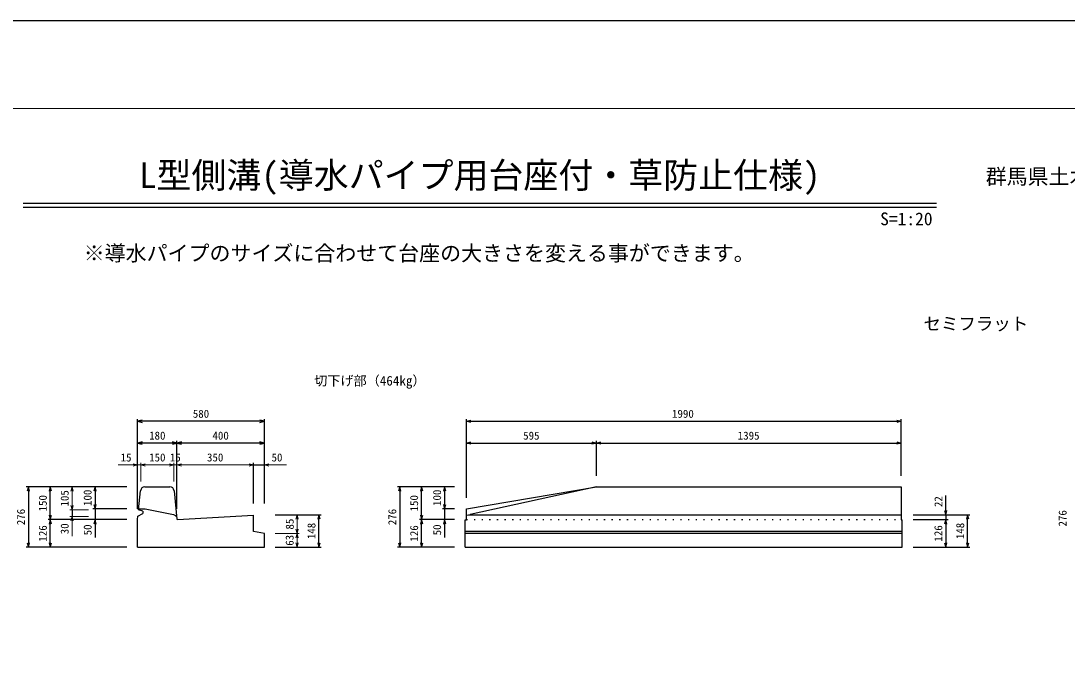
# Model space of a CAD drawing. Units: millimetres, scale not verified. Extents: x -8400 to 8400, y -5940 to 5940.
# Drawn here: x -2101 to 2689, y 3020 to 5940 of the extents above; entities that cross this region are included whole.
import ezdxf
from ezdxf.enums import TextEntityAlignment as Align

# ---------------------------------------------------------------- set-up
doc = ezdxf.new("R2010")
doc.units = ezdxf.units.MM
doc.header["$LTSCALE"] = 20
doc.linetypes.add('DOTTED', pattern=[1.75, 0.25, -1.5])
for name, color, linetype, lineweight in [('0-0_DIM', 7, 'Continuous', 25), ('0-1_Defpoints', 5, 'Continuous', 25), ('0-5_OUTLINE', 3, 'Continuous', 25), ('0-6_OUTLINE2', 4, 'DOTTED', 25), ('0-7_TXT', 7, 'Continuous', 25), ('0-8_WAKU', 3, 'Continuous', 13)]:
    doc.layers.add(name, color=color, linetype=linetype, lineweight=lineweight)
doc.styles.add('ＭＳ ゴシック', font='')
doc.styles.get('ＭＳ ゴシック').set_extended_font_data('MS Gothic')

msp = doc.modelspace()

# ---------------------------------------------------------------- linework, layer by layer
at = {"layer": '0-0_DIM'}
for p, q in [((-1566.55, 3708.04), (-1566.55, 4118.23)), ((-986.55, 4108.23), (-1566.55, 4108.23)), ((-986.55, 3732.04), (-986.55, 4118.23)), ((-61.55, 3758.04), (-61.55, 4118.04)), ((-61.55, 4108.04), (1928.45, 4108.04)), ((1928.45, 3858.04), (1928.45, 4118.04)), ((-1386.55, 4008.23), (-1566.55, 4008.23)), ((-1386.55, 3708.04), (-1386.55, 4018.23)), ((-986.55, 4008.23), (-1386.55, 4008.23)), ((-61.55, 4008.04), (533.45, 4008.04)), ((533.45, 3858.04), (533.45, 4018.04)), ((533.45, 4008.04), (1928.45, 4008.04)), ((-1036.55, 3732.04), (-1036.55, 3918.23)), ((-1036.55, 3908.23), (-986.55, 3908.23)), ((-1616.55, 3808.04), (-2076.55, 3808.04)), ((-2066.55, 3808.04), (-2066.55, 3532.04)), ((-1966.55, 3658.04), (-1966.55, 3808.04)), ((-1761.55, 3808.04), (-1761.55, 3708.04)), ((-116.55, 3808.04), (-376.55, 3808.04)), ((-366.55, 3808.04), (-366.55, 3532.04)), ((-266.55, 3658.04), (-266.55, 3808.04)), ((-161.55, 3808.04), (-161.55, 3708.04)), ((2133.45, 3680.24), (2133.45, 3769.21)), ((-1866.55, 3703.04), (-1866.55, 3673.04)), ((-1616.55, 3708.04), (-1771.55, 3708.04)), ((-1761.55, 3708.04), (-1761.55, 3658.04)), ((-116.55, 3708.04), (-171.55, 3708.04)), ((-161.55, 3708.04), (-161.55, 3658.04)), ((-1616.55, 3658.04), (-1976.55, 3658.04)), ((-1966.55, 3532.04), (-1966.55, 3658.04)), ((-1761.55, 3658.04), (-1761.55, 3576.29)), ((-936.55, 3680.04), (-726.55, 3680.04)), ((-736.55, 3532.04), (-736.55, 3680.04)), ((-116.55, 3658.04), (-276.55, 3658.04)), ((-266.55, 3532.04), (-266.55, 3658.04)), ((-161.55, 3658.04), (-161.55, 3576.29)), ((1983.45, 3680.24), (2243.45, 3680.24)), ((1983.45, 3658.04), (2143.45, 3658.04)), ((2133.45, 3680.24), (2133.45, 3658.04)), ((2133.45, 3658.04), (2133.45, 3532.04)), ((2233.45, 3532.04), (2233.45, 3680.24)), ((-1616.55, 3532.04), (-2076.55, 3532.04)), ((-936.55, 3532.04), (-726.55, 3532.04)), ((-116.55, 3532.04), (-376.55, 3532.04)), ((1983.45, 3532.04), (2243.45, 3532.04))]:
    msp.add_line(p, q, dxfattribs=at)
at = {"layer": '0-0_DIM', "lineweight": 13}
for p, q in [((-1566.55, 3908.23), (-1656.55, 3908.23)), ((-1551.55, 3908.23), (-1566.55, 3908.23)), ((-1551.55, 3833.04), (-1551.55, 3918.23)), ((-1551.55, 3908.23), (-1401.55, 3908.23)), ((-1401.55, 3833.04), (-1401.55, 3918.23)), ((-1386.55, 3908.23), (-1401.55, 3908.23)), ((-1386.55, 3908.23), (-1036.55, 3908.23)), ((-885.36, 3908.23), (-986.55, 3908.23)), ((-1866.55, 3703.04), (-1866.55, 3808.04)), ((-1791.55, 3703.04), (-1876.55, 3703.04)), ((-1791.55, 3673.04), (-1876.55, 3673.04)), ((-1866.55, 3673.04), (-1866.55, 3582.11)), ((-836.55, 3680.04), (-836.55, 3595.04)), ((-936.55, 3595.04), (-826.55, 3595.04)), ((-836.55, 3595.04), (-836.55, 3532.04))]:
    msp.add_line(p, q, dxfattribs=at)
at = {"layer": '0-0_DIM'}
for points in [[(-1546.55, 4113.59), (-1566.55, 4108.23), (-1546.55, 4102.88)], [(-1006.55, 4102.88), (-986.55, 4108.23), (-1006.55, 4113.59)], [(-41.55, 4102.68), (-61.55, 4108.04), (-41.55, 4113.4)], [(1908.45, 4113.4), (1928.45, 4108.04), (1908.45, 4102.68)], [(-1546.55, 4013.59), (-1566.55, 4008.23), (-1546.55, 4002.88)], [(-1406.55, 4002.88), (-1386.55, 4008.23), (-1406.55, 4013.59)], [(-1366.55, 4013.59), (-1386.55, 4008.23), (-1366.55, 4002.88)], [(-1006.55, 4002.88), (-986.55, 4008.23), (-1006.55, 4013.59)], [(-41.55, 4002.68), (-61.55, 4008.04), (-41.55, 4013.4)], [(513.45, 4013.4), (533.45, 4008.04), (513.45, 4002.68)], [(553.45, 4002.68), (533.45, 4008.04), (553.45, 4013.4)], [(1908.45, 4013.4), (1928.45, 4008.04), (1908.45, 4002.68)], [(-2061.19, 3788.04), (-2066.55, 3808.04), (-2071.9, 3788.04)], [(-1961.19, 3788.04), (-1966.55, 3808.04), (-1971.9, 3788.04)], [(-1756.19, 3788.04), (-1761.55, 3808.04), (-1766.9, 3788.04)], [(-361.19, 3788.04), (-366.55, 3808.04), (-371.9, 3788.04)], [(-261.19, 3788.04), (-266.55, 3808.04), (-271.9, 3788.04)], [(-156.19, 3788.04), (-161.55, 3808.04), (-166.9, 3788.04)], [(-1766.9, 3728.04), (-1761.55, 3708.04), (-1756.19, 3728.04)], [(-166.9, 3728.04), (-161.55, 3708.04), (-156.19, 3728.04)], [(2128.1, 3700.24), (2133.45, 3680.24), (2138.81, 3700.24)], [(-1971.9, 3678.04), (-1966.55, 3658.04), (-1961.19, 3678.04)], [(-1961.19, 3638.04), (-1966.55, 3658.04), (-1971.9, 3638.04)], [(-1756.19, 3638.04), (-1761.55, 3658.04), (-1766.9, 3638.04)], [(-731.19, 3660.04), (-736.55, 3680.04), (-741.9, 3660.04)], [(-271.9, 3678.04), (-266.55, 3658.04), (-261.19, 3678.04)], [(-261.19, 3638.04), (-266.55, 3658.04), (-271.9, 3638.04)], [(-156.19, 3638.04), (-161.55, 3658.04), (-166.9, 3638.04)], [(2138.81, 3638.04), (2133.45, 3658.04), (2128.1, 3638.04)], [(2238.81, 3660.24), (2233.45, 3680.24), (2228.1, 3660.24)], [(-2071.9, 3552.04), (-2066.55, 3532.04), (-2061.19, 3552.04)], [(-1971.9, 3552.04), (-1966.55, 3532.04), (-1961.19, 3552.04)], [(-741.9, 3552.04), (-736.55, 3532.04), (-731.19, 3552.04)], [(-371.9, 3552.04), (-366.55, 3532.04), (-361.19, 3552.04)], [(-271.9, 3552.04), (-266.55, 3532.04), (-261.19, 3552.04)], [(2128.1, 3552.04), (2133.45, 3532.04), (2138.81, 3552.04)], [(2228.1, 3552.04), (2233.45, 3532.04), (2238.81, 3552.04)]]:
    msp.add_lwpolyline(points, dxfattribs=at)
at = {"layer": '0-0_DIM', "lineweight": 13}
for points in [[(-1586.55, 3902.88), (-1566.55, 3908.23), (-1586.55, 3913.59)], [(-1531.55, 3913.59), (-1551.55, 3908.23), (-1531.55, 3902.88)], [(-1421.55, 3902.88), (-1401.55, 3908.23), (-1421.55, 3913.59)], [(-1366.55, 3913.59), (-1386.55, 3908.23), (-1366.55, 3902.88)], [(-1366.55, 3913.59), (-1386.55, 3908.23), (-1366.55, 3902.88)], [(-1056.55, 3913.59), (-1036.55, 3908.23), (-1056.55, 3902.88)], [(-966.55, 3913.59), (-986.55, 3908.23), (-966.55, 3902.88)], [(-1861.19, 3788.04), (-1866.55, 3808.04), (-1871.9, 3788.04)], [(-1861.19, 3723.04), (-1866.55, 3703.04), (-1871.9, 3723.04)], [(-1861.19, 3653.04), (-1866.55, 3673.04), (-1871.9, 3653.04)], [(-841.9, 3660.04), (-836.55, 3680.04), (-831.19, 3660.04)], [(-831.19, 3615.04), (-836.55, 3595.04), (-841.9, 3615.04)], [(-831.19, 3575.04), (-836.55, 3595.04), (-841.9, 3575.04)], [(-841.9, 3552.04), (-836.55, 3532.04), (-831.19, 3552.04)]]:
    msp.add_lwpolyline(points, dxfattribs=at)
at = {"layer": '0-1_Defpoints'}
msp.add_lwpolyline([(-8400, -5940), (8400, -5940), (8400, 5940), (-8400, 5940)], close=True, dxfattribs=at)
at = {"layer": '0-5_OUTLINE'}
for p, q in [((-1562.05, 3703.04), (-1553.35, 3790.03)), ((-1533.45, 3808.04), (-1419.65, 3808.04)), ((-1399.74, 3790.03), (-1386.83, 3660.91)), ((-61.55, 3708.04), (533.45, 3808.04)), ((533.45, 3808.04), (-44.61, 3681.74)), ((533.45, 3808.04), (1928.45, 3808.04)), ((1928.45, 3808.04), (1928.45, 3656.99)), ((-1542.64, 3696.07), (-1562.05, 3703.04)), ((-1561.55, 3708.04), (-1531.55, 3708.04)), ((-1542.64, 3696.07), (-1543.64, 3686.12)), ((-1531.55, 3708.04), (-1402.88, 3681.05)), ((-61.55, 3656.99), (-61.55, 3708.04)), ((-1566.55, 3658.04), (-1565.03, 3673.19)), ((-1566.55, 3532.04), (-1566.55, 3658.04)), ((-1565.03, 3673.19), (-1543.64, 3686.12)), ((-1387.09, 3663.46), (-1386.83, 3660.91)), ((-1383.72, 3658.21), (-1036.55, 3679.04)), ((-1036.55, 3603.59), (-1036.55, 3679.04)), ((-66.55, 3656.99), (-61.55, 3656.99)), ((-66.55, 3532.04), (-66.55, 3656.99)), ((-61.55, 3678.04), (-44.61, 3681.74)), ((-51.45, 3680.24), (1928.45, 3680.24)), ((1928.45, 3656.99), (1933.45, 3656.99)), ((1933.45, 3532.04), (1933.45, 3656.99)), ((-986.55, 3595.26), (-1036.55, 3603.59)), ((-986.55, 3532.04), (-986.55, 3595.26)), ((1933.45, 3603.6), (-66.55, 3603.6)), ((1933.45, 3595.26), (-66.55, 3595.26)), ((-1566.55, 3532.04), (-986.55, 3532.04)), ((-66.55, 3532.04), (1933.45, 3532.04))]:
    msp.add_line(p, q, dxfattribs=at)
for points in [[(-1402.88, 3681.05), (-1399.55, 3680.03), (-1396.44, 3678.46), (-1393.65, 3676.37), (-1391.26, 3673.83), (-1389.35, 3670.91), (-1387.98, 3667.7), (-1387.19, 3664.31), (-1387.09, 3663.46)], [(-1383.67, 3658.21), (-1384.19, 3658.22), (-1384.7, 3658.33), (-1385.19, 3658.52), (-1385.63, 3658.8), (-1386.03, 3659.14), (-1386.35, 3659.55), (-1386.6, 3660.01), (-1386.77, 3660.51), (-1386.83, 3660.91)]]:
    msp.add_lwpolyline(points, dxfattribs=at)
for centre, start, end in [((-1533.45, 3788.04), 90, 174.28944), ((-1419.65, 3788.04), 5.71058, 90)]:
    msp.add_arc(centre, 20, start, end, dxfattribs=at)
at = {"layer": '0-6_OUTLINE2'}
msp.add_line((-61.55, 3658.04), (1928.45, 3658.04), dxfattribs=at)
at = {"layer": '0-7_TXT'}
for p, q in [((-2090.75, 5106.67), (2090.75, 5106.67)), ((-2090.75, 5087.47), (2090.75, 5087.47))]:
    msp.add_line(p, q, dxfattribs=at)
at = {"layer": '0-8_WAKU'}
msp.add_lwpolyline([(-8000, -5540), (8000, -5540), (8000, 5540), (-8000, 5540)], close=True, dxfattribs=at)

# ---------------------------------------------------------------- texts
at = {"layer": '0-0_DIM', "style": 'ＭＳ ゴシック'}
for s, p in [('580', (-1314.05, 4113.23)), ('1990', (879.93, 4113.04)), ('180', (-1514.05, 4013.23)), ('400', (-1224.05, 4013.23)), ('595', (198.45, 4013.04)), ('1395', (1180.95, 4013.04)), ('15', (-1644.52, 3913.1)), ('150', (-1514.05, 3913.23)), ('15', (-1419.05, 3913.1)), ('350', (-1249.05, 3913.23)), ('50', (-953.64, 3913.1))]:
    msp.add_text(s, height=36.66, dxfattribs=at).set_placement(p, align=Align.BOTTOM_LEFT)
for s, p in [('105', (-1871.55, 3718.04)), ('100', (-1766.55, 3720.54)), ('100', (-166.55, 3720.54)), ('150', (-1971.55, 3695.54)), ('150', (-271.55, 3695.54)), ('22', (2128.98, 3715.54)), ('276', (-2071.55, 3632.54)), ('276', (-371.55, 3632.54)), ('276', (2697.45, 3626.65)), ('85', (-841.1, 3612.54)), ('148', (-741.55, 3568.54)), ('148', (2228.45, 3568.64)), ('126', (-1971.55, 3557.54)), ('30', (-1871.55, 3591.13)), ('50', (-1766.29, 3586.14)), ('126', (-271.55, 3557.54)), ('50', (-166.29, 3586.14)), ('126', (2128.45, 3557.54)), ('63', (-841.55, 3538.54))]:
    msp.add_text(s, height=36.66, rotation=90, dxfattribs=at).set_placement(p, align=Align.BOTTOM_LEFT)
at = {"layer": '0-7_TXT', "style": 'ＭＳ ゴシック'}
for s, height, p in [('L型側溝(導水パイプ用台座付・草防止仕様)', 117.3, (-1560, 5140)), ('群馬県土木工事標準図集に準拠', 70.38, (2316.03, 5172)), ('S', 58.65, (1832.93, 4987.31)), ('=', 58.65, (1872.93, 4987.31)), ('1', 58.65, (1912.93, 4987.31)), (':', 58.65, (1952.93, 4987.31)), ('2', 58.65, (1992.93, 4987.31)), ('0', 58.65, (2032.93, 4987.31)), ('※導水パイプのサイズに合わせて台座の大きさを変える事ができます。', 70.38, (-1813.68, 4821.13)), ('セミフラット', 58.65, (2031.06, 4507.76)), ('切下げ部（464kg）', 43.99, (-758.05, 4258.57))]:
    msp.add_text(s, height=height, dxfattribs=at).set_placement(p, align=Align.BOTTOM_LEFT)

doc.saveas('drawing.dxf')
